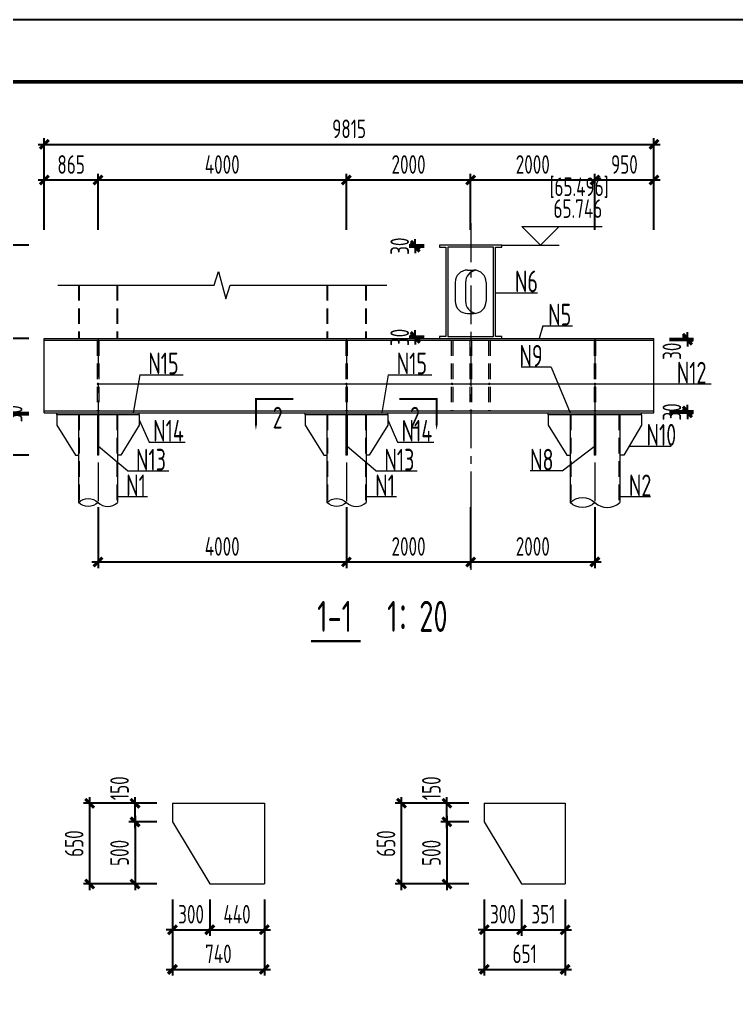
# Model space of a CAD drawing. Extents: x -2876908 to 633791, y -1383861 to 872234.
# Drawn here: x 246225 to 303922, y -561598 to -482523 of the extents above; entities that cross this region are included whole.
import ezdxf
from ezdxf.enums import TextEntityAlignment as Align

# ---------------------------------------------------------------- set-up
doc = ezdxf.new("R2010")
doc.units = 0
doc.header["$LTSCALE"] = 5
doc.header["$MEASUREMENT"] = 0
doc.linetypes.add('CENTER', pattern=[2, 1.25, -0.25, 0.25, -0.25])
doc.linetypes.add('DASHED', pattern=[0.75, 0.5, -0.25])
doc.layers.get('0').update_dxf_attribs({"linetype": 'CONTINUOUS', "lineweight": 25})
doc.layers.get('DEFPOINTS').update_dxf_attribs({"color": 35, "linetype": 'CONTINUOUS', "lineweight": 13})
for name, color, linetype, lineweight in [('1粗实线', 1, 'CONTINUOUS', 30), ('3中心线', 6, 'CENTER', 18), ('4虚线', 2, 'DASHED', 18), ('5标注', 3, 'CONTINUOUS', 15), ('6文本', 7, 'CONTINUOUS', 15), ('8轮廓线', 4, 'CONTINUOUS', 15), ('DIM', 3, 'CONTINUOUS', 0), ('HFZT', 5, 'CONTINUOUS', 15), ('REIND', 1, 'CONTINUOUS', 0), ('THIN', 7, 'CONTINUOUS', 0)]:
    doc.layers.add(name, color=color, linetype=linetype, lineweight=lineweight)
doc.layers.add('M_Dim', color=3, linetype='CONTINUOUS')
doc.styles.add('TSSD_Dimension', font='tssdeng.shx', dxfattribs={"width": 0.7, "bigfont": 'hztxt.shx'})
doc.styles.add('TSSD_NORM', font='tssdeng.shx', dxfattribs={"width": 0.7, "bigfont": 'hztxt.shx'})
doc.dimstyles.new('TSSD_100_100', dxfattribs={"dimtxt": 300, "dimasz": 100, "dimexe": 100, "dimexo": 250, "dimgap": 100, "dimtad": 1, "dimdec": 0, "dimzin": 0, "dimdsep": 46, "dimtxsty": 'TSSD_Dimension', "dimblk": 'ARCHTICK', "dimblk1": 'ARCHTICK', "dimblk2": 'ARCHTICK', "dimcen": 0, "dimdle": 100, "dimclrt": 7, "dimadec": 0, "dimazin": 0, "dimtfac": 1, "dimtdec": 0, "dimtix": 1, "dimtmove": 2, "dimatfit": 3, "dimfxl": 1, "dimtolj": 1, "dimtzin": 0, "dimarcsym": 0})

# ---------------------------------------------------------------- blocks, each defined once
blk = doc.blocks.new('施工设计图框')
at = {"color": 7, "linetype": 'Continuous'}
blk.add_lwpolyline([(-395.5, -13.5), (-395.5, 283.5), (24.5, 283.5), (24.5, -13.5), (-395.5, -13.5)], dxfattribs=at)
at = {"layer": '1粗实线', "color": 7, "linetype": 'Continuous', "const_width": 0.6}
blk.add_lwpolyline([(-370.5, -3.5), (-370.5, 273.5), (14.5, 273.5), (14.5, -3.5), (-370.5, -3.5)], dxfattribs=at)
at = {"layer": 'HFZT', "color": 2, "style": 'TSSD_NORM', "width": 0.7}
for tag, height, p in [('比例尺', 2.5, (7.25, 17.5)), ('图号', 2.5, (-20.49, 3.5)), ('日期', 2.5, (7.25, 3.5)), ('图名', 4, (-76.24, 0.75))]:
    blk.add_attdef(tag, text='', height=height, dxfattribs=at).set_placement(p, align=Align.MIDDLE)
blk = doc.blocks.new('_ArchTick')
at = {"color": 0, "linetype": 'ByBlock', "const_width": 0.5}
blk.add_lwpolyline([(-0.71, -0.71), (0.71, 0.71)], dxfattribs=at)
blk = doc.blocks.new('*D525')
at = {"layer": 'DEFPOINTS', "color": 0, "transparency": 16777216}
for p in [(255516, -545641), (258526, -545641), (258526, -547141)]:
    blk.add_point(p, dxfattribs=at)
at = {"layer": 'DIM', "color": 0, "lineweight": -2, "transparency": 16777216}
for p, q in [((255516, -547641), (255516, -545141)), ((257276, -545641), (255016, -545641)), ((257276, -547141), (255016, -547141))]:
    blk.add_line(p, q, dxfattribs=at)
at = {"layer": 'DIM', "color": 0, "lineweight": -2, "transparency": 16777216, "xscale": 500, "yscale": 500, "zscale": 500}
for p, rotation in [((255516, -545641), 90), ((255516, -547141), 270)]:
    blk.add_blockref('_ArchTick', p, dxfattribs=dict(at, rotation=rotation))
at = {"layer": 'DIM', "color": 7, "transparency": 16777216, "insert": (254266, -544431), "char_height": 1500, "attachment_point": 5, "rotation": 90, "style": 'TSSD_Dimension'}
blk.add_mtext('\\A1;150', dxfattribs=at)
blk = doc.blocks.new('*D526')
at = {"layer": 'DEFPOINTS', "color": 0, "transparency": 16777216}
for p in [(258526, -547141), (255516, -552141), (258526, -552141)]:
    blk.add_point(p, dxfattribs=at)
at = {"layer": 'DIM', "color": 0, "lineweight": -2, "transparency": 16777216}
for p, q in [((257276, -547141), (255016, -547141)), ((255516, -546641), (255516, -552641)), ((257276, -552141), (255016, -552141))]:
    blk.add_line(p, q, dxfattribs=at)
at = {"layer": 'DIM', "color": 0, "lineweight": -2, "transparency": 16777216, "xscale": 500, "yscale": 500, "zscale": 500}
for p, rotation in [((255516, -547141), 90), ((255516, -552141), 270)]:
    blk.add_blockref('_ArchTick', p, dxfattribs=dict(at, rotation=rotation))
at = {"layer": 'DIM', "color": 7, "transparency": 16777216, "insert": (254266, -549641), "char_height": 1500, "attachment_point": 5, "rotation": 90, "style": 'TSSD_Dimension'}
blk.add_mtext('\\A1;500', dxfattribs=at)
blk = doc.blocks.new('*D527')
at = {"layer": 'DEFPOINTS', "color": 0, "transparency": 16777216}
for p in [(258526, -552141), (261526, -552141), (261526, -555830)]:
    blk.add_point(p, dxfattribs=at)
at = {"layer": 'DIM', "color": 0, "lineweight": -2, "transparency": 16777216}
for p, q in [((258526, -553391), (258526, -556330)), ((261526, -553391), (261526, -556330)), ((258526, -555830), (258026, -555830)), ((258526, -555830), (261526, -555830)), ((261526, -555830), (262026, -555830))]:
    blk.add_line(p, q, dxfattribs=at)
at = {"layer": 'DIM', "color": 0, "lineweight": -2, "transparency": 16777216, "xscale": 500, "yscale": 500, "zscale": 500}
blk.add_blockref('_ArchTick', (258526, -555830), dxfattribs=at)
at = {"layer": 'DIM', "color": 0, "lineweight": -2, "transparency": 16777216, "xscale": 500, "yscale": 500, "zscale": 500, "rotation": 180}
blk.add_blockref('_ArchTick', (261526, -555830), dxfattribs=at)
at = {"layer": 'DIM', "color": 7, "transparency": 16777216, "insert": (260026, -554580), "char_height": 1500, "attachment_point": 5, "style": 'TSSD_Dimension'}
blk.add_mtext('\\A1;300', dxfattribs=at)
blk = doc.blocks.new('*D528')
at = {"layer": 'DEFPOINTS', "color": 0, "transparency": 16777216}
for p in [(261526, -552141), (265926, -552141), (265926, -555830)]:
    blk.add_point(p, dxfattribs=at)
at = {"layer": 'DIM', "color": 0, "lineweight": -2, "transparency": 16777216}
for p, q in [((261526, -553391), (261526, -556330)), ((265926, -553391), (265926, -556330)), ((261026, -555830), (266426, -555830))]:
    blk.add_line(p, q, dxfattribs=at)
at = {"layer": 'DIM', "color": 0, "lineweight": -2, "transparency": 16777216, "xscale": 500, "yscale": 500, "zscale": 500, "rotation": 180}
blk.add_blockref('_ArchTick', (261526, -555830), dxfattribs=at)
at = {"layer": 'DIM', "color": 0, "lineweight": -2, "transparency": 16777216, "xscale": 500, "yscale": 500, "zscale": 500}
blk.add_blockref('_ArchTick', (265926, -555830), dxfattribs=at)
at = {"layer": 'DIM', "color": 7, "transparency": 16777216, "insert": (263726, -554580), "char_height": 1500, "attachment_point": 5, "style": 'TSSD_Dimension'}
blk.add_mtext('\\A1;440', dxfattribs=at)
blk = doc.blocks.new('*D529')
at = {"layer": 'DEFPOINTS', "color": 0, "transparency": 16777216}
for p in [(258526, -552141), (265926, -552141), (265926, -559020)]:
    blk.add_point(p, dxfattribs=at)
at = {"layer": 'DIM', "color": 0, "lineweight": -2, "transparency": 16777216}
for p, q in [((258526, -553391), (258526, -559520)), ((265926, -553391), (265926, -559520)), ((258026, -559020), (266426, -559020))]:
    blk.add_line(p, q, dxfattribs=at)
at = {"layer": 'DIM', "color": 0, "lineweight": -2, "transparency": 16777216, "xscale": 500, "yscale": 500, "zscale": 500, "rotation": 180}
blk.add_blockref('_ArchTick', (258526, -559020), dxfattribs=at)
at = {"layer": 'DIM', "color": 0, "lineweight": -2, "transparency": 16777216, "xscale": 500, "yscale": 500, "zscale": 500}
blk.add_blockref('_ArchTick', (265926, -559020), dxfattribs=at)
at = {"layer": 'DIM', "color": 7, "transparency": 16777216, "insert": (262226, -557770), "char_height": 1500, "attachment_point": 5, "style": 'TSSD_Dimension'}
blk.add_mtext('\\A1;740', dxfattribs=at)
blk = doc.blocks.new('*D530')
at = {"layer": 'DEFPOINTS', "color": 0, "transparency": 16777216}
for p in [(280620, -545641), (283629, -545641), (283629, -547141)]:
    blk.add_point(p, dxfattribs=at)
at = {"layer": 'DIM', "color": 0, "lineweight": -2, "transparency": 16777216}
for p, q in [((280620, -547641), (280620, -545141)), ((282379, -545641), (280120, -545641)), ((282379, -547141), (280120, -547141))]:
    blk.add_line(p, q, dxfattribs=at)
at = {"layer": 'DIM', "color": 0, "lineweight": -2, "transparency": 16777216, "xscale": 500, "yscale": 500, "zscale": 500}
for p, rotation in [((280620, -545641), 90), ((280620, -547141), 270)]:
    blk.add_blockref('_ArchTick', p, dxfattribs=dict(at, rotation=rotation))
at = {"layer": 'DIM', "color": 7, "transparency": 16777216, "insert": (279370, -544431), "char_height": 1500, "attachment_point": 5, "rotation": 90, "style": 'TSSD_Dimension'}
blk.add_mtext('\\A1;150', dxfattribs=at)
blk = doc.blocks.new('*D531')
at = {"layer": 'DEFPOINTS', "color": 0, "transparency": 16777216}
for p in [(283629, -547141), (280620, -552141), (283629, -552141)]:
    blk.add_point(p, dxfattribs=at)
at = {"layer": 'DIM', "color": 0, "lineweight": -2, "transparency": 16777216}
for p, q in [((282379, -547141), (280120, -547141)), ((280620, -546641), (280620, -552641)), ((282379, -552141), (280120, -552141))]:
    blk.add_line(p, q, dxfattribs=at)
at = {"layer": 'DIM', "color": 0, "lineweight": -2, "transparency": 16777216, "xscale": 500, "yscale": 500, "zscale": 500}
for p, rotation in [((280620, -547141), 90), ((280620, -552141), 270)]:
    blk.add_blockref('_ArchTick', p, dxfattribs=dict(at, rotation=rotation))
at = {"layer": 'DIM', "color": 7, "transparency": 16777216, "insert": (279370, -549641), "char_height": 1500, "attachment_point": 5, "rotation": 90, "style": 'TSSD_Dimension'}
blk.add_mtext('\\A1;500', dxfattribs=at)
blk = doc.blocks.new('*D532')
at = {"layer": 'DEFPOINTS', "color": 0, "transparency": 16777216}
for p in [(283629, -552141), (286629, -552141), (286629, -555830)]:
    blk.add_point(p, dxfattribs=at)
at = {"layer": 'DIM', "color": 0, "lineweight": -2, "transparency": 16777216}
for p, q in [((283629, -553391), (283629, -556330)), ((286629, -553391), (286629, -556330)), ((283629, -555830), (283129, -555830)), ((283629, -555830), (286629, -555830)), ((286629, -555830), (287129, -555830))]:
    blk.add_line(p, q, dxfattribs=at)
at = {"layer": 'DIM', "color": 0, "lineweight": -2, "transparency": 16777216, "xscale": 500, "yscale": 500, "zscale": 500}
blk.add_blockref('_ArchTick', (283629, -555830), dxfattribs=at)
at = {"layer": 'DIM', "color": 0, "lineweight": -2, "transparency": 16777216, "xscale": 500, "yscale": 500, "zscale": 500, "rotation": 180}
blk.add_blockref('_ArchTick', (286629, -555830), dxfattribs=at)
at = {"layer": 'DIM', "color": 7, "transparency": 16777216, "insert": (285129, -554580), "char_height": 1500, "attachment_point": 5, "style": 'TSSD_Dimension'}
blk.add_mtext('\\A1;300', dxfattribs=at)
blk = doc.blocks.new('*D533')
at = {"layer": 'DEFPOINTS', "color": 0, "transparency": 16777216}
for p in [(286629, -552141), (290139, -552141), (290139, -555830)]:
    blk.add_point(p, dxfattribs=at)
at = {"layer": 'DIM', "color": 0, "lineweight": -2, "transparency": 16777216}
for p, q in [((286629, -553391), (286629, -556330)), ((290139, -553391), (290139, -556330)), ((286129, -555830), (290639, -555830))]:
    blk.add_line(p, q, dxfattribs=at)
at = {"layer": 'DIM', "color": 0, "lineweight": -2, "transparency": 16777216, "xscale": 500, "yscale": 500, "zscale": 500, "rotation": 180}
blk.add_blockref('_ArchTick', (286629, -555830), dxfattribs=at)
at = {"layer": 'DIM', "color": 0, "lineweight": -2, "transparency": 16777216, "xscale": 500, "yscale": 500, "zscale": 500}
blk.add_blockref('_ArchTick', (290139, -555830), dxfattribs=at)
at = {"layer": 'DIM', "color": 7, "transparency": 16777216, "insert": (288384, -554580), "char_height": 1500, "attachment_point": 5, "style": 'TSSD_Dimension'}
blk.add_mtext('\\A1;351', dxfattribs=at)
blk = doc.blocks.new('*D534')
at = {"layer": 'DEFPOINTS', "color": 0, "transparency": 16777216}
for p in [(283629, -552141), (290139, -552141), (290139, -559020)]:
    blk.add_point(p, dxfattribs=at)
at = {"layer": 'DIM', "color": 0, "lineweight": -2, "transparency": 16777216}
for p, q in [((283629, -553391), (283629, -559520)), ((290139, -553391), (290139, -559520)), ((283129, -559020), (290639, -559020))]:
    blk.add_line(p, q, dxfattribs=at)
at = {"layer": 'DIM', "color": 0, "lineweight": -2, "transparency": 16777216, "xscale": 500, "yscale": 500, "zscale": 500, "rotation": 180}
blk.add_blockref('_ArchTick', (283629, -559020), dxfattribs=at)
at = {"layer": 'DIM', "color": 0, "lineweight": -2, "transparency": 16777216, "xscale": 500, "yscale": 500, "zscale": 500}
blk.add_blockref('_ArchTick', (290139, -559020), dxfattribs=at)
at = {"layer": 'DIM', "color": 7, "transparency": 16777216, "insert": (286884, -557770), "char_height": 1500, "attachment_point": 5, "style": 'TSSD_Dimension'}
blk.add_mtext('\\A1;651', dxfattribs=at)
blk = doc.blocks.new('*D514')
at = {"layer": 'DEFPOINTS', "color": 0, "transparency": 16777216}
for p in [(251863, -545641), (257276, -545641), (257276, -552141)]:
    blk.add_point(p, dxfattribs=at)
at = {"layer": 'DIM', "color": 0, "lineweight": -2, "transparency": 16777216}
for p, q in [((251863, -552641), (251863, -545141)), ((256026, -545641), (251363, -545641)), ((256026, -552141), (251363, -552141))]:
    blk.add_line(p, q, dxfattribs=at)
at = {"layer": 'DIM', "color": 0, "lineweight": -2, "transparency": 16777216, "xscale": 500, "yscale": 500, "zscale": 500}
for p, rotation in [((251863, -545641), 90), ((251863, -552141), 270)]:
    blk.add_blockref('_ArchTick', p, dxfattribs=dict(at, rotation=rotation))
at = {"layer": 'DIM', "color": 7, "transparency": 16777216, "insert": (250613, -548891), "char_height": 1500, "attachment_point": 5, "rotation": 90, "style": 'TSSD_Dimension'}
blk.add_mtext('\\A1;650', dxfattribs=at)
blk = doc.blocks.new('*D515')
at = {"layer": 'DEFPOINTS', "color": 0, "transparency": 16777216}
for p in [(276967, -545641), (282379, -545641), (282379, -552141)]:
    blk.add_point(p, dxfattribs=at)
at = {"layer": 'DIM', "color": 0, "lineweight": -2, "transparency": 16777216}
for p, q in [((276967, -552641), (276967, -545141)), ((281129, -545641), (276467, -545641)), ((281129, -552141), (276467, -552141))]:
    blk.add_line(p, q, dxfattribs=at)
at = {"layer": 'DIM', "color": 0, "lineweight": -2, "transparency": 16777216, "xscale": 500, "yscale": 500, "zscale": 500}
for p, rotation in [((276967, -545641), 90), ((276967, -552141), 270)]:
    blk.add_blockref('_ArchTick', p, dxfattribs=dict(at, rotation=rotation))
at = {"layer": 'DIM', "color": 7, "transparency": 16777216, "insert": (275717, -548891), "char_height": 1500, "attachment_point": 5, "rotation": 90, "style": 'TSSD_Dimension'}
blk.add_mtext('\\A1;650', dxfattribs=at)
blk = doc.blocks.new('*D728')
at = {"layer": 'DEFPOINTS', "color": 0, "transparency": 16777216}
for p in [(252533, -520541), (272533, -520541), (272533, -526205)]:
    blk.add_point(p, dxfattribs=at)
at = {"layer": 'DIM', "color": 0, "lineweight": -2, "transparency": 16777216}
for p, q in [((252533, -521791), (252533, -526705)), ((272533, -521791), (272533, -526705)), ((252033, -526205), (273033, -526205))]:
    blk.add_line(p, q, dxfattribs=at)
at = {"layer": 'DIM', "color": 0, "lineweight": -2, "transparency": 16777216, "xscale": 500, "yscale": 500, "zscale": 500, "rotation": 180}
blk.add_blockref('_ArchTick', (252533, -526205), dxfattribs=at)
at = {"layer": 'DIM', "color": 0, "lineweight": -2, "transparency": 16777216, "xscale": 500, "yscale": 500, "zscale": 500}
blk.add_blockref('_ArchTick', (272533, -526205), dxfattribs=at)
at = {"layer": 'DIM', "color": 7, "transparency": 16777216, "insert": (262533, -524955), "char_height": 1500, "attachment_point": 5, "style": 'TSSD_Dimension'}
blk.add_mtext('\\A1;4000', dxfattribs=at)
blk = doc.blocks.new('*D729')
at = {"layer": 'DEFPOINTS', "color": 0, "transparency": 16777216}
for p in [(272533, -520541), (282533, -520541), (282533, -526205)]:
    blk.add_point(p, dxfattribs=at)
at = {"layer": 'DIM', "color": 0, "lineweight": -2, "transparency": 16777216}
for p, q in [((272533, -521791), (272533, -526705)), ((282533, -521791), (282533, -526705)), ((272033, -526205), (283033, -526205))]:
    blk.add_line(p, q, dxfattribs=at)
at = {"layer": 'DIM', "color": 0, "lineweight": -2, "transparency": 16777216, "xscale": 500, "yscale": 500, "zscale": 500, "rotation": 180}
blk.add_blockref('_ArchTick', (272533, -526205), dxfattribs=at)
at = {"layer": 'DIM', "color": 0, "lineweight": -2, "transparency": 16777216, "xscale": 500, "yscale": 500, "zscale": 500}
blk.add_blockref('_ArchTick', (282533, -526205), dxfattribs=at)
at = {"layer": 'DIM', "color": 7, "transparency": 16777216, "insert": (277533, -524955), "char_height": 1500, "attachment_point": 5, "style": 'TSSD_Dimension'}
blk.add_mtext('\\A1;2000', dxfattribs=at)
blk = doc.blocks.new('*D730')
at = {"layer": 'DEFPOINTS', "color": 0, "transparency": 16777216}
for p in [(282533, -520541), (292533, -520541), (292533, -526205)]:
    blk.add_point(p, dxfattribs=at)
at = {"layer": 'DIM', "color": 0, "lineweight": -2, "transparency": 16777216}
for p, q in [((282533, -521791), (282533, -526705)), ((292533, -521791), (292533, -526705)), ((282033, -526205), (293033, -526205))]:
    blk.add_line(p, q, dxfattribs=at)
at = {"layer": 'DIM', "color": 0, "lineweight": -2, "transparency": 16777216, "xscale": 500, "yscale": 500, "zscale": 500, "rotation": 180}
blk.add_blockref('_ArchTick', (282533, -526205), dxfattribs=at)
at = {"layer": 'DIM', "color": 0, "lineweight": -2, "transparency": 16777216, "xscale": 500, "yscale": 500, "zscale": 500}
blk.add_blockref('_ArchTick', (292533, -526205), dxfattribs=at)
at = {"layer": 'DIM', "color": 7, "transparency": 16777216, "insert": (287533, -524955), "char_height": 1500, "attachment_point": 5, "style": 'TSSD_Dimension'}
blk.add_mtext('\\A1;2000', dxfattribs=at)
blk = doc.blocks.new('*D738')
at = {"layer": 'DEFPOINTS', "color": 0, "transparency": 16777216}
for p in [(248208, -514346), (244455, -517596), (248208, -517596)]:
    blk.add_point(p, dxfattribs=at)
at = {"layer": 'DIM', "color": 0, "lineweight": -2, "transparency": 16777216}
for p, q in [((244455, -513846), (244455, -518096)), ((246958, -514346), (243955, -514346)), ((246958, -517596), (243955, -517596))]:
    blk.add_line(p, q, dxfattribs=at)
at = {"layer": 'DIM', "color": 0, "lineweight": -2, "transparency": 16777216, "xscale": 500, "yscale": 500, "zscale": 500}
for p, rotation in [((244455, -514346), 90), ((244455, -517596), 270)]:
    blk.add_blockref('_ArchTick', p, dxfattribs=dict(at, rotation=rotation))
at = {"layer": 'DIM', "color": 7, "transparency": 16777216, "insert": (243205, -515971), "char_height": 1500, "attachment_point": 5, "rotation": 90, "style": 'TSSD_Dimension'}
blk.add_mtext('\\A1;650', dxfattribs=at)
blk = doc.blocks.new('*D739')
at = {"layer": 'DEFPOINTS', "color": 0, "transparency": 16777216}
for p in [(244455, -514346), (248208, -514196), (248208, -514346)]:
    blk.add_point(p, dxfattribs=at)
at = {"layer": 'DIM', "color": 0, "lineweight": -2, "transparency": 16777216}
for p, q in [((244455, -514196), (244455, -513696)), ((246958, -514196), (243955, -514196)), ((246958, -514346), (243955, -514346)), ((244455, -514196), (244455, -514346)), ((244455, -514346), (244455, -514846))]:
    blk.add_line(p, q, dxfattribs=at)
at = {"layer": 'DIM', "color": 0, "lineweight": -2, "transparency": 16777216, "xscale": 500, "yscale": 500, "zscale": 500}
for p, rotation in [((244455, -514196), 270), ((244455, -514346), 90)]:
    blk.add_blockref('_ArchTick', p, dxfattribs=dict(at, rotation=rotation))
at = {"layer": 'DIM', "color": 7, "transparency": 16777216, "insert": (245705, -514271), "char_height": 1500, "attachment_point": 5, "rotation": 90, "style": 'TSSD_Dimension'}
blk.add_mtext('\\A1;30', dxfattribs=at)
blk = doc.blocks.new('*D740')
at = {"layer": 'DEFPOINTS', "color": 0, "transparency": 16777216}
for p in [(244455, -508196), (248208, -508196), (248208, -514196)]:
    blk.add_point(p, dxfattribs=at)
at = {"layer": 'DIM', "color": 0, "lineweight": -2, "transparency": 16777216}
for p, q in [((246958, -508196), (243955, -508196)), ((244455, -514696), (244455, -507696)), ((246958, -514196), (243955, -514196))]:
    blk.add_line(p, q, dxfattribs=at)
at = {"layer": 'DIM', "color": 0, "lineweight": -2, "transparency": 16777216, "xscale": 500, "yscale": 500, "zscale": 500}
for p, rotation in [((244455, -508196), 90), ((244455, -514196), 270)]:
    blk.add_blockref('_ArchTick', p, dxfattribs=dict(at, rotation=rotation))
at = {"layer": 'DIM', "color": 7, "transparency": 16777216, "insert": (243205, -511196), "char_height": 1500, "attachment_point": 5, "rotation": 90, "style": 'TSSD_Dimension'}
blk.add_mtext('\\A1;1200', dxfattribs=at)
blk = doc.blocks.new('*D741')
at = {"layer": 'DEFPOINTS', "color": 0, "transparency": 16777216}
for p in [(244455, -500696), (248208, -500696), (248208, -508196)]:
    blk.add_point(p, dxfattribs=at)
at = {"layer": 'DIM', "color": 0, "lineweight": -2, "transparency": 16777216}
for p, q in [((244455, -508696), (244455, -500196)), ((246958, -500696), (243955, -500696)), ((246958, -508196), (243955, -508196))]:
    blk.add_line(p, q, dxfattribs=at)
at = {"layer": 'DIM', "color": 0, "lineweight": -2, "transparency": 16777216, "xscale": 500, "yscale": 500, "zscale": 500}
for p, rotation in [((244455, -500696), 90), ((244455, -508196), 270)]:
    blk.add_blockref('_ArchTick', p, dxfattribs=dict(at, rotation=rotation))
at = {"layer": 'DIM', "color": 7, "transparency": 16777216, "insert": (243205, -504446), "char_height": 1500, "attachment_point": 5, "rotation": 90, "style": 'TSSD_Dimension'}
blk.add_mtext('\\A1;1500', dxfattribs=at)
blk = doc.blocks.new('*D742')
at = {"layer": 'DEFPOINTS', "color": 0, "transparency": 16777216}
for p in [(252533, -495440), (248208, -500696), (252533, -500696)]:
    blk.add_point(p, dxfattribs=at)
at = {"layer": 'DIM', "color": 0, "lineweight": -2, "transparency": 16777216}
for p, q in [((248208, -499446), (248208, -494940)), ((252533, -499446), (252533, -494940)), ((247708, -495440), (253033, -495440))]:
    blk.add_line(p, q, dxfattribs=at)
at = {"layer": 'DIM', "color": 0, "lineweight": -2, "transparency": 16777216, "xscale": 500, "yscale": 500, "zscale": 500, "rotation": 180}
blk.add_blockref('_ArchTick', (248208, -495440), dxfattribs=at)
at = {"layer": 'DIM', "color": 0, "lineweight": -2, "transparency": 16777216, "xscale": 500, "yscale": 500, "zscale": 500}
blk.add_blockref('_ArchTick', (252533, -495440), dxfattribs=at)
at = {"layer": 'DIM', "color": 7, "transparency": 16777216, "insert": (250371, -494190), "char_height": 1500, "attachment_point": 5, "style": 'TSSD_Dimension'}
blk.add_mtext('\\A1;865', dxfattribs=at)
blk = doc.blocks.new('*D743')
at = {"layer": 'DEFPOINTS', "color": 0, "transparency": 16777216}
for p in [(272533, -495440), (252533, -500696), (272533, -500696)]:
    blk.add_point(p, dxfattribs=at)
at = {"layer": 'DIM', "color": 0, "lineweight": -2, "transparency": 16777216}
for p, q in [((252533, -499446), (252533, -494940)), ((272533, -499446), (272533, -494940)), ((252033, -495440), (273033, -495440))]:
    blk.add_line(p, q, dxfattribs=at)
at = {"layer": 'DIM', "color": 0, "lineweight": -2, "transparency": 16777216, "xscale": 500, "yscale": 500, "zscale": 500, "rotation": 180}
blk.add_blockref('_ArchTick', (252533, -495440), dxfattribs=at)
at = {"layer": 'DIM', "color": 0, "lineweight": -2, "transparency": 16777216, "xscale": 500, "yscale": 500, "zscale": 500}
blk.add_blockref('_ArchTick', (272533, -495440), dxfattribs=at)
at = {"layer": 'DIM', "color": 7, "transparency": 16777216, "insert": (262533, -494190), "char_height": 1500, "attachment_point": 5, "style": 'TSSD_Dimension'}
blk.add_mtext('\\A1;4000', dxfattribs=at)
blk = doc.blocks.new('*D744')
at = {"layer": 'DEFPOINTS', "color": 0, "transparency": 16777216}
for p in [(282533, -495440), (272533, -500696), (282533, -500696)]:
    blk.add_point(p, dxfattribs=at)
at = {"layer": 'DIM', "color": 0, "lineweight": -2, "transparency": 16777216}
for p, q in [((272533, -499446), (272533, -494940)), ((282533, -499446), (282533, -494940)), ((272033, -495440), (283033, -495440))]:
    blk.add_line(p, q, dxfattribs=at)
at = {"layer": 'DIM', "color": 0, "lineweight": -2, "transparency": 16777216, "xscale": 500, "yscale": 500, "zscale": 500, "rotation": 180}
blk.add_blockref('_ArchTick', (272533, -495440), dxfattribs=at)
at = {"layer": 'DIM', "color": 0, "lineweight": -2, "transparency": 16777216, "xscale": 500, "yscale": 500, "zscale": 500}
blk.add_blockref('_ArchTick', (282533, -495440), dxfattribs=at)
at = {"layer": 'DIM', "color": 7, "transparency": 16777216, "insert": (277533, -494190), "char_height": 1500, "attachment_point": 5, "style": 'TSSD_Dimension'}
blk.add_mtext('\\A1;2000', dxfattribs=at)
blk = doc.blocks.new('*D745')
at = {"layer": 'DEFPOINTS', "color": 0, "transparency": 16777216}
for p in [(292533, -495440), (282533, -500696), (292533, -500696)]:
    blk.add_point(p, dxfattribs=at)
at = {"layer": 'DIM', "color": 0, "lineweight": -2, "transparency": 16777216}
for p, q in [((282533, -499446), (282533, -494940)), ((292533, -499446), (292533, -494940)), ((282033, -495440), (293033, -495440))]:
    blk.add_line(p, q, dxfattribs=at)
at = {"layer": 'DIM', "color": 0, "lineweight": -2, "transparency": 16777216, "xscale": 500, "yscale": 500, "zscale": 500, "rotation": 180}
blk.add_blockref('_ArchTick', (282533, -495440), dxfattribs=at)
at = {"layer": 'DIM', "color": 0, "lineweight": -2, "transparency": 16777216, "xscale": 500, "yscale": 500, "zscale": 500}
blk.add_blockref('_ArchTick', (292533, -495440), dxfattribs=at)
at = {"layer": 'DIM', "color": 7, "transparency": 16777216, "insert": (287533, -494190), "char_height": 1500, "attachment_point": 5, "style": 'TSSD_Dimension'}
blk.add_mtext('\\A1;2000', dxfattribs=at)
blk = doc.blocks.new('*D746')
at = {"layer": 'DEFPOINTS', "color": 0, "transparency": 16777216}
for p in [(297283, -495440), (292533, -500696), (297283, -500696)]:
    blk.add_point(p, dxfattribs=at)
at = {"layer": 'DIM', "color": 0, "lineweight": -2, "transparency": 16777216}
for p, q in [((292533, -499446), (292533, -494940)), ((297283, -499446), (297283, -494940)), ((292033, -495440), (297783, -495440))]:
    blk.add_line(p, q, dxfattribs=at)
at = {"layer": 'DIM', "color": 0, "lineweight": -2, "transparency": 16777216, "xscale": 500, "yscale": 500, "zscale": 500, "rotation": 180}
blk.add_blockref('_ArchTick', (292533, -495440), dxfattribs=at)
at = {"layer": 'DIM', "color": 0, "lineweight": -2, "transparency": 16777216, "xscale": 500, "yscale": 500, "zscale": 500}
blk.add_blockref('_ArchTick', (297283, -495440), dxfattribs=at)
at = {"layer": 'DIM', "color": 7, "transparency": 16777216, "insert": (294908, -494190), "char_height": 1500, "attachment_point": 5, "style": 'TSSD_Dimension'}
blk.add_mtext('\\A1;950', dxfattribs=at)
blk = doc.blocks.new('*D747')
at = {"layer": 'DEFPOINTS', "color": 0, "transparency": 16777216}
for p in [(297283, -492568), (248208, -500696), (297283, -500696)]:
    blk.add_point(p, dxfattribs=at)
at = {"layer": 'DIM', "color": 0, "lineweight": -2, "transparency": 16777216}
for p, q in [((247708, -492568), (297783, -492568)), ((248208, -499446), (248208, -492068)), ((297283, -499446), (297283, -492068))]:
    blk.add_line(p, q, dxfattribs=at)
at = {"layer": 'DIM', "color": 0, "lineweight": -2, "transparency": 16777216, "xscale": 500, "yscale": 500, "zscale": 500, "rotation": 180}
blk.add_blockref('_ArchTick', (248208, -492568), dxfattribs=at)
at = {"layer": 'DIM', "color": 0, "lineweight": -2, "transparency": 16777216, "xscale": 500, "yscale": 500, "zscale": 500}
blk.add_blockref('_ArchTick', (297283, -492568), dxfattribs=at)
at = {"layer": 'DIM', "color": 7, "transparency": 16777216, "insert": (272746, -491318), "char_height": 1500, "attachment_point": 5, "style": 'TSSD_Dimension'}
blk.add_mtext('\\A1;9815', dxfattribs=at)
blk = doc.blocks.new('*D748')
at = {"layer": 'DEFPOINTS', "color": 0, "transparency": 16777216}
for p in [(297283, -508196), (297283, -508346), (299983, -508346)]:
    blk.add_point(p, dxfattribs=at)
at = {"layer": 'DIM', "color": 0, "lineweight": -2, "transparency": 16777216}
for p, q in [((298533, -508196), (300483, -508196)), ((298533, -508346), (300483, -508346)), ((299983, -508196), (299983, -507696)), ((299983, -508196), (299983, -508346)), ((299983, -508346), (299983, -508846))]:
    blk.add_line(p, q, dxfattribs=at)
at = {"layer": 'DIM', "color": 0, "lineweight": -2, "transparency": 16777216, "xscale": 500, "yscale": 500, "zscale": 500}
for p, rotation in [((299983, -508196), 270), ((299983, -508346), 90)]:
    blk.add_blockref('_ArchTick', p, dxfattribs=dict(at, rotation=rotation))
at = {"layer": 'DIM', "color": 7, "transparency": 16777216, "insert": (298733, -509232), "char_height": 1500, "attachment_point": 5, "rotation": 90, "style": 'TSSD_Dimension'}
blk.add_mtext('\\A1;30', dxfattribs=at)
blk = doc.blocks.new('*D749')
at = {"layer": 'DEFPOINTS', "color": 0, "transparency": 16777216}
for p in [(297283, -514046), (297283, -514196), (299983, -514196)]:
    blk.add_point(p, dxfattribs=at)
at = {"layer": 'DIM', "color": 0, "lineweight": -2, "transparency": 16777216}
for p, q in [((299983, -514046), (299983, -513546)), ((298533, -514046), (300483, -514046)), ((298533, -514196), (300483, -514196)), ((299983, -514046), (299983, -514196)), ((299983, -514196), (299983, -514696))]:
    blk.add_line(p, q, dxfattribs=at)
at = {"layer": 'DIM', "color": 0, "lineweight": -2, "transparency": 16777216, "xscale": 500, "yscale": 500, "zscale": 500}
for p, rotation in [((299983, -514046), 270), ((299983, -514196), 90)]:
    blk.add_blockref('_ArchTick', p, dxfattribs=dict(at, rotation=rotation))
at = {"layer": 'DIM', "color": 7, "transparency": 16777216, "insert": (298733, -514121), "char_height": 1500, "attachment_point": 5, "rotation": 90, "style": 'TSSD_Dimension'}
blk.add_mtext('\\A1;30', dxfattribs=at)
blk = doc.blocks.new('*D750')
at = {"layer": 'DEFPOINTS', "color": 0, "transparency": 16777216}
for p in [(278071, -508196), (280033, -508046), (280033, -508196)]:
    blk.add_point(p, dxfattribs=at)
at = {"layer": 'DIM', "color": 0, "lineweight": -2, "transparency": 16777216}
for p, q in [((278071, -508046), (278071, -507546)), ((278783, -508046), (277571, -508046)), ((278783, -508196), (277571, -508196)), ((278071, -508046), (278071, -508196)), ((278071, -508196), (278071, -508696))]:
    blk.add_line(p, q, dxfattribs=at)
at = {"layer": 'DIM', "color": 0, "lineweight": -2, "transparency": 16777216, "xscale": 500, "yscale": 500, "zscale": 500}
for p, rotation in [((278071, -508046), 270), ((278071, -508196), 90)]:
    blk.add_blockref('_ArchTick', p, dxfattribs=dict(at, rotation=rotation))
at = {"layer": 'DIM', "color": 7, "transparency": 16777216, "insert": (276821, -508121), "char_height": 1500, "attachment_point": 5, "rotation": 90, "style": 'TSSD_Dimension'}
blk.add_mtext('\\A1;30', dxfattribs=at)
blk = doc.blocks.new('*D751')
at = {"layer": 'DEFPOINTS', "color": 0, "transparency": 16777216}
for p in [(278071, -500846), (280033, -500696), (280033, -500846)]:
    blk.add_point(p, dxfattribs=at)
at = {"layer": 'DIM', "color": 0, "lineweight": -2, "transparency": 16777216}
for p, q in [((278071, -500696), (278071, -500196)), ((278783, -500696), (277571, -500696)), ((278783, -500846), (277571, -500846)), ((278071, -500696), (278071, -500846)), ((278071, -500846), (278071, -501346))]:
    blk.add_line(p, q, dxfattribs=at)
at = {"layer": 'DIM', "color": 0, "lineweight": -2, "transparency": 16777216, "xscale": 500, "yscale": 500, "zscale": 500}
for p, rotation in [((278071, -500696), 270), ((278071, -500846), 90)]:
    blk.add_blockref('_ArchTick', p, dxfattribs=dict(at, rotation=rotation))
at = {"layer": 'DIM', "color": 7, "transparency": 16777216, "insert": (276821, -500771), "char_height": 1500, "attachment_point": 5, "rotation": 90, "style": 'TSSD_Dimension'}
blk.add_mtext('\\A1;30', dxfattribs=at)

msp = doc.modelspace()

# ---------------------------------------------------------------- linework, layer by layer
at = {"layer": '3中心线', "ltscale": 500}
for p, q in [((282533.202, -498927.311), (282533.202, -526827.308)), ((252533.202, -508195.534), (252533.202, -521417.534)), ((272533.202, -508195.534), (272533.202, -521417.534)), ((292533.202, -508195.534), (292533.202, -521417.534))]:
    msp.add_line(p, q, dxfattribs=at)
at = {"layer": '4虚线', "ltscale": 500}
for p, q in [((250958.202, -503905.12), (250958.202, -508195.534)), ((251008.202, -503905.12), (251008.202, -508195.534)), ((254058.202, -503905.12), (254058.202, -508195.534)), ((254108.202, -503905.12), (254108.202, -508195.534)), ((270958.202, -503905.12), (270958.202, -508195.534)), ((271008.202, -503905.12), (271008.202, -508195.534)), ((274058.202, -503905.12), (274058.202, -508195.534)), ((274108.202, -503905.12), (274108.202, -508195.534)), ((252473.202, -508345.534), (252473.202, -514045.534)), ((252593.202, -508345.534), (252593.202, -514045.534)), ((272473.202, -508345.534), (272473.202, -514045.534)), ((272593.202, -508345.534), (272593.202, -514045.534)), ((280973.202, -508345.534), (280973.202, -514045.534)), ((281093.202, -508345.534), (281093.202, -514045.534)), ((282473.202, -508345.534), (282473.202, -514045.534)), ((282593.202, -508345.534), (282593.202, -514045.534)), ((283973.202, -508345.534), (283973.202, -514045.534)), ((284093.202, -508345.534), (284093.202, -514045.534)), ((292473.202, -508345.534), (292473.202, -514045.534)), ((292593.202, -508345.534), (292593.202, -514045.534)), ((251008.202, -514345.534), (251008.202, -521417.534)), ((254058.202, -514345.534), (254058.202, -521417.534)), ((271008.202, -514345.534), (271008.202, -521417.534)), ((274058.202, -514345.534), (274058.202, -521417.534)), ((290593.202, -514345.534), (290593.202, -521417.534)), ((294473.202, -514345.534), (294473.202, -521417.534))]:
    msp.add_line(p, q, dxfattribs=at)
at = {"layer": '5标注'}
for p, q in [((284533.202, -504516.172), (287926.453, -504516.172)), ((288334.487, -507192.108), (288039.216, -508195.534)), ((288334.487, -507192.108), (290729.234, -507192.108)), ((289014.989, -510508.951), (286602.431, -510508.951)), ((289014.989, -510508.951), (290533.202, -514195.534)), ((255891.652, -511120.558), (255371.313, -514195.534)), ((255891.652, -511120.558), (259398.357, -511120.558)), ((275891.652, -511120.558), (275371.313, -514195.534)), ((275891.652, -511120.558), (279398.357, -511120.558)), ((252533.202, -511866.172), (301892.364, -511866.172)), ((255858.202, -514770.534), (256652.566, -516546.744)), ((275858.202, -514770.534), (276652.566, -516546.744)), ((254901.479, -518876.82), (252583.202, -516903.304)), ((256652.566, -516546.744), (259561.466, -516546.744)), ((274901.479, -518876.82), (272583.202, -516903.304)), ((276652.566, -516546.744), (279561.466, -516546.744)), ((289889.733, -518876.82), (292483.202, -516903.304)), ((295288.495, -516874.979), (298660.945, -516874.979)), ((254901.479, -518876.82), (258236.727, -518876.82)), ((274901.479, -518876.82), (278236.727, -518876.82)), ((289889.733, -518876.82), (287336.215, -518876.82)), ((254108.202, -520945.299), (256524.675, -520945.299)), ((274158.202, -520945.299), (276574.675, -520945.299)), ((294583.202, -520945.299), (296999.675, -520945.299))]:
    msp.add_line(p, q, dxfattribs=at)
at = {"layer": '5标注', "flags": 128}
for points in [[(268245.262, -513082.744, 150, 150, 0), (265245.262, -513082.744, 150, 150, 0), (265245.262, -514582.744, 350, 0, 0), (265245.262, -515582.744, 0, 0, 0)], [(276792.322, -513082.744, 150, 150, 0), (279792.322, -513082.744, 150, 150, 0), (279792.322, -514582.744, 350, 0, 0), (279792.322, -515582.744, 0, 0, 0)]]:
    msp.add_lwpolyline(points, format="xyseb", dxfattribs=at)
at = {"layer": '8轮廓线'}
for p, q in [((282283.202, -502695.534), (282783.202, -502695.534)), ((281283.202, -503695.534), (281283.202, -505195.534)), ((282121.754, -503695.534), (282121.754, -505195.534)), ((283783.202, -503695.534), (283783.202, -505195.534)), ((282283.202, -506195.534), (282783.202, -506195.534)), ((248208.202, -514195.534), (248208.202, -508195.534)), ((248208.202, -508195.534), (297283.202, -508195.534)), ((248208.202, -508345.534), (297283.202, -508345.534)), ((297283.202, -514195.534), (297283.202, -508195.534)), ((248208.202, -514045.534), (297283.202, -514045.534)), ((248208.202, -514195.534), (297283.202, -514195.534)), ((249208.202, -514345.534), (249208.202, -514195.534)), ((249208.202, -514195.534), (255858.202, -514195.534)), ((255858.202, -514345.534), (249208.202, -514345.534)), ((249208.202, -514345.534), (249208.202, -515195.534)), ((250958.202, -514345.534), (250958.202, -521417.534)), ((252483.202, -514345.534), (252483.202, -517595.534)), ((252583.202, -514345.534), (252583.202, -517595.534)), ((254108.202, -514345.534), (254108.202, -521417.534)), ((255858.202, -514345.534), (255858.202, -514195.534)), ((255858.202, -514345.534), (255858.202, -515195.534)), ((255858.202, -514345.534), (255858.202, -515195.534)), ((269208.202, -514345.534), (269208.202, -514195.534)), ((269208.202, -514195.534), (275858.202, -514195.534)), ((275858.202, -514345.534), (269208.202, -514345.534)), ((269208.202, -514345.534), (269208.202, -515195.534)), ((270958.202, -514345.534), (270958.202, -521417.534)), ((272483.202, -514345.534), (272483.202, -517595.534)), ((272583.202, -514345.534), (272583.202, -517595.534)), ((274108.202, -514345.534), (274108.202, -521417.534)), ((275858.202, -514345.534), (275858.202, -514195.534)), ((275858.202, -514345.534), (275858.202, -515195.534)), ((275858.202, -514345.534), (275858.202, -515195.534)), ((288783.202, -514345.534), (288783.202, -514195.534)), ((288783.202, -514195.534), (296283.202, -514195.534)), ((296283.202, -514345.534), (288783.202, -514345.534)), ((288783.202, -514345.534), (288783.202, -515195.534)), ((290533.202, -514195.534), (294533.202, -514195.534)), ((290533.202, -514345.534), (290533.202, -521417.534)), ((292483.202, -514345.534), (292483.202, -517595.534)), ((292583.202, -514345.534), (292583.202, -517595.534)), ((294533.202, -514345.534), (294533.202, -521417.534)), ((296283.202, -514345.534), (296283.202, -514195.534)), ((296283.202, -514345.534), (296283.202, -515195.534)), ((249208.202, -515195.534), (250708.202, -517595.534)), ((255858.202, -515195.534), (254358.202, -517595.534)), ((269208.202, -515195.534), (270708.202, -517595.534)), ((275858.202, -515195.534), (274358.202, -517595.534)), ((288783.202, -515195.534), (290283.202, -517595.534)), ((296283.202, -515195.534), (294861.723, -517595.534)), ((250708.202, -517595.534), (250958.202, -517595.534)), ((252583.202, -517595.534), (252483.202, -517595.534)), ((254358.202, -517595.534), (254108.202, -517595.534)), ((270708.202, -517595.534), (270958.202, -517595.534)), ((272583.202, -517595.534), (272483.202, -517595.534)), ((274358.202, -517595.534), (274108.202, -517595.534)), ((290283.202, -517595.534), (290533.202, -517595.534)), ((292583.202, -517595.534), (292483.202, -517595.534)), ((294861.723, -517595.534), (294533.202, -517595.534)), ((258525.578, -545640.856), (258525.578, -547140.856)), ((258525.578, -545640.856), (265925.578, -545640.856)), ((265925.578, -545640.856), (265925.578, -552140.856)), ((283629.266, -545640.856), (283629.266, -547140.856)), ((283629.266, -545640.856), (290139.266, -545640.856)), ((290139.266, -545640.856), (290139.266, -552140.856)), ((258525.578, -547140.856), (261525.578, -552140.856)), ((283629.266, -547140.856), (286629.266, -552140.856)), ((261525.578, -552140.856), (265925.578, -552140.856)), ((286629.266, -552140.856), (290139.266, -552140.856))]:
    msp.add_line(p, q, dxfattribs=at)
for points in [[(280033.202, -508195.534), (285033.202, -508195.534), (285033.202, -508045.534), (284533.202, -508045.534), (284533.202, -500845.534), (285033.202, -500845.534), (285033.202, -500695.534), (280033.202, -500695.534), (280033.202, -500845.534), (280533.202, -500845.534), (280533.202, -508045.534), (280033.202, -508045.534)], [(280683.202, -508045.534), (284383.202, -508045.534), (284383.202, -500845.534), (280683.202, -500845.534)]]:
    msp.add_lwpolyline(points, close=True, dxfattribs=at)
for centre, start, end in [((282283.202, -503695.534), 90, 180), ((283121.754, -503695.534), 99.74573428, 180), ((282783.202, -503695.534), 0, 90), ((282283.202, -505195.534), 180, 270), ((283121.754, -505195.534), 180, 260.25426572), ((282783.202, -505195.534), 270, 0)]:
    msp.add_arc(centre, 1000, start, end, dxfattribs=at)
at = {"layer": 'M_Dim'}
msp.add_lwpolyline([(269666.235, -532591.757, 200, 200, 0), (273688.134, -532591.757, 200, 200, 0)], format="xyseb", dxfattribs=at)
at = {"layer": 'REIND', "const_width": 100}
for points in [[(252483.202, -511866.172, 1), (252583.202, -511866.172, 1)], [(272483.202, -511866.172, 1), (272583.202, -511866.172, 1)], [(280983.202, -511866.172, 1), (281083.202, -511866.172, 1)], [(282483.202, -511866.172, 1), (282583.202, -511866.172, 1)], [(283983.202, -511866.172, 1), (284083.202, -511866.172, 1)], [(292483.202, -511866.172, 1), (292583.202, -511866.172, 1)]]:
    msp.add_lwpolyline(points, format="xyb", close=True, dxfattribs=at)
at = {"layer": 'THIN'}
for p, q in [((288161.195, -500695.534), (286661.195, -499195.534)), ((286661.195, -499195.534), (289661.195, -499195.534)), ((288161.195, -500695.534), (289661.195, -499195.534)), ((289661.195, -499195.534), (293127.541, -499195.534)), ((285033.202, -500695.534), (289661.195, -500695.534))]:
    msp.add_line(p, q, dxfattribs=at)
at = {"layer": 'THIN', "flags": 128}
msp.add_lwpolyline([(249290.761, -503905.12), (261883.202, -503905.12), (262233.202, -502805.12), (262833.202, -505005.12), (263183.202, -503905.12), (275775.643, -503905.12)], dxfattribs=at)
at = {"layer": 'THIN'}
for points in [[(292533.202, -521417.534, -0.4), (290533.202, -521417.534, -0.4), (292533.202, -521417.534, 0.4), (294533.202, -521417.534, 0.4)], [(252533.202, -521417.534, -0.4), (250958.202, -521417.534, -0.4), (252533.202, -521417.534, 0.4), (254108.202, -521417.534, 0.4)], [(272533.202, -521417.534, -0.4), (270958.202, -521417.534, -0.4), (272533.202, -521417.534, 0.4), (274108.202, -521417.534, 0.4)]]:
    msp.add_lwpolyline(points, format="xyb", dxfattribs=at)

# ---------------------------------------------------------------- block references
at = {"xscale": 500, "yscale": 500, "zscale": 500}
msp.add_blockref('施工设计图框', (358492.46, -624273.382), dxfattribs=at)

# ---------------------------------------------------------------- texts
at = {"layer": '5标注', "color": 7, "char_height": 1750, "style": 'TSSD_NORM'}
for s, insert, attachment_point in [('N6', (286095.804, -504483.672), 7), ('N5', (288772.728, -507159.608), 7), ('N9', (288326.748, -510476.451), 9), ('N15', (256579.893, -511088.058), 7), ('N15', (276579.893, -511088.058), 7), ('N12', (299126.35, -511833.672), 7), ('N14', (256971.443, -516514.244), 7), ('N14', (276971.443, -516514.244), 7), ('N10', (296689.906, -516842.479), 7), ('N13', (255589.72, -518844.32), 7), ('N13', (275589.72, -518844.32), 7), ('N8', (289201.492, -518844.32), 9), ('N1', (254796.443, -520912.799), 7), ('N1', (274846.443, -520912.799), 7), ('N2', (295271.443, -520912.799), 7)]:
    msp.add_mtext(s, dxfattribs=dict(at, insert=insert, attachment_point=attachment_point))
at = {"layer": '6文本', "style": 'TSSD_NORM', "width": 0.7}
for p in [(266995.262, -514582.744), (278042.322, -514582.744)]:
    msp.add_text('2', height=1750, dxfattribs=at).set_placement(p, align=Align.MIDDLE_CENTER)
for s, p in [('1-1', (271580.314, -530588.552)), ('1：20', (278244.005, -530588.552))]:
    msp.add_text(s, height=2500, dxfattribs=at).set_placement(p, align=Align.MIDDLE)
at = {"layer": 'DIM', "color": 7, "style": 'TSSD_Dimension', "width": 0.7}
for s, p in [('[65.496]', (293633.658, -497185.503)), ('65.746', (293127.541, -498945.534))]:
    msp.add_text(s, height=1500, dxfattribs=at).set_placement(p, align=Align.BOTTOM_RIGHT)

# ---------------------------------------------------------------- dimensions: what is measured, and where the dimension line sits
at = {"layer": 'DIM'}
for base, p1, p2, override, picture, middle in [((297283.202, -492567.553), (248208.202, -500695.534), (297283.202, -500695.534), {"dimtxt": 1500, "dimasz": 500, "dimexe": 500, "dimexo": 1250, "dimgap": 500, "dimlfac": 0.2, "dimdle": 500}, '*D747', (272745.702, -491317.553)), ((252533.202, -495440.436), (248208.202, -500695.534), (252533.202, -500695.534), {"dimtxt": 1500, "dimasz": 500, "dimexe": 500, "dimexo": 1250, "dimgap": 500, "dimlfac": 0.2, "dimdle": 500}, '*D742', (250370.702, -494190.436)), ((272533.202, -495440.436), (252533.202, -500695.534), (272533.202, -500695.534), {"dimtxt": 1500, "dimasz": 500, "dimexe": 500, "dimexo": 1250, "dimgap": 500, "dimlfac": 0.2, "dimdle": 500}, '*D743', (262533.202, -494190.436)), ((282533.202, -495440.436), (272533.202, -500695.534), (282533.202, -500695.534), {"dimtxt": 1500, "dimasz": 500, "dimexe": 500, "dimexo": 1250, "dimgap": 500, "dimlfac": 0.2, "dimdle": 500}, '*D744', (277533.202, -494190.436)), ((292533.202, -495440.436), (282533.202, -500695.534), (292533.202, -500695.534), {"dimtxt": 1500, "dimasz": 500, "dimexe": 500, "dimexo": 1250, "dimgap": 500, "dimlfac": 0.2, "dimdle": 500}, '*D745', (287533.202, -494190.436)), ((297283.202, -495440.436), (292533.202, -500695.534), (297283.202, -500695.534), {"dimtxt": 1500, "dimasz": 500, "dimexe": 500, "dimexo": 1250, "dimgap": 500, "dimlfac": 0.2, "dimdle": 500}, '*D746', (294908.202, -494190.436)), ((272533.202, -526204.848), (252533.202, -520541.379), (272533.202, -520541.379), {"dimtxt": 1500, "dimasz": 500, "dimexe": 500, "dimexo": 1250, "dimgap": 500, "dimlfac": 0.2, "dimdle": 500}, '*D728', (262533.202, -524954.848)), ((282533.202, -526204.848), (272533.202, -520541.379), (282533.202, -520541.379), {"dimtxt": 1500, "dimasz": 500, "dimexe": 500, "dimexo": 1250, "dimgap": 500, "dimlfac": 0.2, "dimdle": 500}, '*D729', (277533.202, -524954.848)), ((292533.202, -526204.848), (282533.202, -520541.379), (292533.202, -520541.379), {"dimtxt": 1500, "dimasz": 500, "dimexe": 500, "dimexo": 1250, "dimgap": 500, "dimlfac": 0.2, "dimdle": 500}, '*D730', (287533.202, -524954.848)), ((261525.578, -555829.63), (258525.578, -552140.856), (261525.578, -552140.856), {"dimtxt": 1500, "dimasz": 500, "dimexe": 500, "dimexo": 1250, "dimgap": 500, "dimlfac": 0.1, "dimdle": 500}, '*D527', (260025.578, -554579.63)), ((265925.578, -559020.164), (258525.578, -552140.856), (265925.578, -552140.856), {"dimtxt": 1500, "dimasz": 500, "dimexe": 500, "dimexo": 1250, "dimgap": 500, "dimlfac": 0.1, "dimdle": 500}, '*D529', (262225.578, -557770.164)), ((265925.578, -555829.63), (261525.578, -552140.856), (265925.578, -552140.856), {"dimtxt": 1500, "dimasz": 500, "dimexe": 500, "dimexo": 1250, "dimgap": 500, "dimlfac": 0.1, "dimdle": 500}, '*D528', (263725.578, -554579.63)), ((286629.266, -555829.63), (283629.266, -552140.856), (286629.266, -552140.856), {"dimtxt": 1500, "dimasz": 500, "dimexe": 500, "dimexo": 1250, "dimgap": 500, "dimlfac": 0.1, "dimdle": 500}, '*D532', (285129.266, -554579.63)), ((290139.266, -559020.164), (283629.266, -552140.856), (290139.266, -552140.856), {"dimtxt": 1500, "dimasz": 500, "dimexe": 500, "dimexo": 1250, "dimgap": 500, "dimlfac": 0.1, "dimdle": 500}, '*D534', (286884.266, -557770.164)), ((290139.266, -555829.63), (286629.266, -552140.856), (290139.266, -552140.856), {"dimtxt": 1500, "dimasz": 500, "dimexe": 500, "dimexo": 1250, "dimgap": 500, "dimlfac": 0.1, "dimdle": 500}, '*D533', (288384.266, -554579.63))]:
    dim = msp.add_linear_dim(base=base, p1=p1, p2=p2, dimstyle='TSSD_100_100', override=override, dxfattribs=at)
    dim.commit()
    dim.dimension.update_dxf_attribs({"geometry": picture, "text_midpoint": middle})
for base, p1, p2, override, picture, middle in [((278070.503, -500845.534), (280033.202, -500695.534), (280033.202, -500845.534), {"dimtxt": 1500, "dimasz": 500, "dimexe": 500, "dimexo": 1250, "dimgap": 500, "dimlfac": 0.2, "dimdle": 500}, '*D751', (276820.503, -500770.534)), ((244455.226, -500695.534), (248208.202, -508195.534), (248208.202, -500695.534), {"dimtxt": 1500, "dimasz": 500, "dimexe": 500, "dimexo": 1250, "dimgap": 500, "dimlfac": 0.2, "dimdle": 500}, '*D741', (243205.226, -504445.534)), ((278070.503, -508195.534), (280033.202, -508045.534), (280033.202, -508195.534), {"dimtxt": 1500, "dimasz": 500, "dimexe": 500, "dimexo": 1250, "dimgap": 500, "dimlfac": 0.2, "dimdle": 500}, '*D750', (276820.503, -508120.534)), ((244455.226, -508195.534), (248208.202, -514195.534), (248208.202, -508195.534), {"dimtxt": 1500, "dimasz": 500, "dimexe": 500, "dimexo": 1250, "dimgap": 500, "dimlfac": 0.2, "dimdle": 500}, '*D740', (243205.226, -511195.534)), ((299983.238, -514195.534), (297283.202, -514045.534), (297283.202, -514195.534), {"dimtxt": 1500, "dimasz": 500, "dimexe": 500, "dimexo": 1250, "dimgap": 500, "dimlfac": 0.2, "dimdle": 500}, '*D749', (298733.238, -514120.534)), ((244455.226, -517595.534), (248208.202, -514345.534), (248208.202, -517595.534), {"dimtxt": 1500, "dimasz": 500, "dimexe": 500, "dimexo": 1250, "dimgap": 500, "dimlfac": 0.2, "dimdle": 500}, '*D738', (243205.226, -515970.534)), ((251863.353, -545640.856), (257275.578, -552140.856), (257275.578, -545640.856), {"dimtxt": 1500, "dimasz": 500, "dimexe": 500, "dimexo": 1250, "dimgap": 500, "dimlfac": 0.1, "dimdle": 500}, '*D514', (250613.353, -548890.856)), ((276967.04, -545640.856), (282379.266, -552140.856), (282379.266, -545640.856), {"dimtxt": 1500, "dimasz": 500, "dimexe": 500, "dimexo": 1250, "dimgap": 500, "dimlfac": 0.1, "dimdle": 500}, '*D515', (275717.04, -548890.856)), ((255515.922, -552140.856), (258525.578, -547140.856), (258525.578, -552140.856), {"dimtxt": 1500, "dimasz": 500, "dimexe": 500, "dimexo": 1250, "dimgap": 500, "dimlfac": 0.1, "dimdle": 500}, '*D526', (254265.922, -549640.856)), ((280619.61, -552140.856), (283629.266, -547140.856), (283629.266, -552140.856), {"dimtxt": 1500, "dimasz": 500, "dimexe": 500, "dimexo": 1250, "dimgap": 500, "dimlfac": 0.1, "dimdle": 500}, '*D531', (279369.61, -549640.856))]:
    dim = msp.add_linear_dim(base=base, p1=p1, p2=p2, angle=90, dimstyle='TSSD_100_100', override=override, dxfattribs=at)
    dim.commit()
    dim.dimension.update_dxf_attribs({"geometry": picture, "text_midpoint": middle})
for base, p1, p2, override, picture, middle in [((299983.238, -508345.534), (297283.202, -508195.534), (297283.202, -508345.534), {"dimtxt": 1500, "dimasz": 500, "dimexe": 500, "dimexo": 1250, "dimgap": 500, "dimlfac": 0.2, "dimdle": 500}, '*D748', (298733.238, -509232.072)), ((244455.226, -514345.534), (248208.202, -514195.534), (248208.202, -514345.534), {"dimtxt": 1500, "dimasz": 500, "dimexe": 500, "dimexo": 1250, "dimgap": 500, "dimlfac": 0.2, "dimdle": 500}, '*D739', (245705.226, -514270.534)), ((255515.922, -545640.856), (258525.578, -547140.856), (258525.578, -545640.856), {"dimtxt": 1500, "dimasz": 500, "dimexe": 500, "dimexo": 1250, "dimgap": 500, "dimlfac": 0.1, "dimdle": 500}, '*D525', (254265.922, -544431.241)), ((280619.61, -545640.856), (283629.266, -547140.856), (283629.266, -545640.856), {"dimtxt": 1500, "dimasz": 500, "dimexe": 500, "dimexo": 1250, "dimgap": 500, "dimlfac": 0.1, "dimdle": 500}, '*D530', (279369.61, -544431.241))]:
    dim = msp.add_linear_dim(base=base, p1=p1, p2=p2, angle=90, dimstyle='TSSD_100_100', override=override, dxfattribs=at)
    dim.commit()
    dim.dimension.update_dxf_attribs({"geometry": picture, "text_midpoint": middle, "dimtype": 160})

doc.saveas('drawing.dxf')
